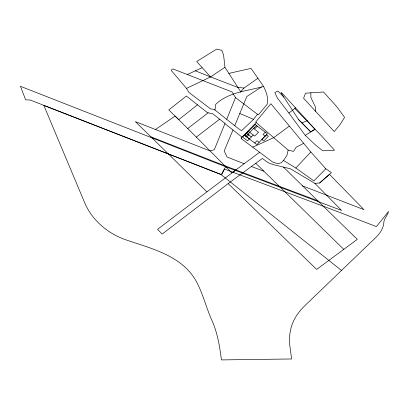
<?xml version="1.0" encoding="UTF-8"?>
<svg xmlns="http://www.w3.org/2000/svg" width="409" height="409" viewBox="0 0 409 409"><rect width="100%" height="100%" fill="white"/><g stroke="black" fill="none" stroke-linecap="round" stroke-linejoin="round"><path stroke-width="0.61" d="M215.006 110.031L215.63 104.413C228.462 92.066 247.281 91.054 263.56 86.452C266.279 91.974 268.8 98.16 267.092 104.387L258.314 114.924L235.507 97.577L231.923 91.882L172.802 68.896L171.167 70.333L186.494 88.4L188.876 92.373L210.62 108.927L214.127 109.331L238.549 128.753L241.607 130.64L253.585 119.326L257.46 114.275M235.891 169.939L157.572 229.326L162.138 234.091L228.166 183.595L262.348 158.452L268.146 162.68L272.568 164.433L290.467 168.799L314.833 183.334L319.639 182.992L331.438 172.624L325.82 168.779L310.835 151.995L270.891 103.722L255.666 122.081L288.151 150.098L286.949 155.389L283.478 160.44L281.3 162.777L277.798 163.631L272.89 162.194L241.162 138.559L241.596 137.577L256.228 122.567M234.72 125.737L246.837 96.504L261.555 86.933M226.734 119.305L235.507 97.577M224.919 123.651L232.982 129.996L224.178 150.982L227.077 157L244.142 163.743L259.608 152.276M241.162 138.559L241.847 137.015L232.982 129.996M225.599 166.724L221.576 174.704L30.138 100.011L25.639 99.847L20.45 86.304L225.906 166.841L341.612 210.436L314.828 183.329M221.387 174.623L43.829 105.389L84.837 203.125C89.392 213.738 97.086 222.772 106.33 229.618A63.692 52.986 19.1 0 0 125.629 239.74C150.803 248.447 180.773 255.185 195.492 279.976C202.905 292.844 206.018 307.629 212.215 321.075C217.588 333.376 219.735 346.694 221.458 359.915L291.607 358.974L289.618 343.974L289.736 335.365A64.075 53.308 19.1 0 1 292.691 322.982C295.385 316.295 299.884 310.503 305.032 305.518L369.174 243.882C375.063 238.089 382.548 232.491 383.708 223.697C383.555 218.917 387.522 215.748 388.55 211.473L376.392 226.617L338.468 211.928L224.423 169.065L221.274 174.755L341.505 270.467M244.05 88.022L240.482 92.01L240.824 91.918L224.955 67.306L223.59 55.062L221.826 50.343L216.719 49.085L196.678 61.514L210.563 76.923L237.936 87.47L244.05 88.022L257.921 78.231L251.019 68.38L228.764 73.426M283.478 160.44L295.819 168.038L310.835 151.995M245.906 136.315L256.443 125.507M246.801 136.989L249.035 134.699L248.14 134.024M257.343 126.182L255.109 128.472L254.214 127.797M253.232 134.975L247.542 140.814L242.583 137.061L248.278 131.223L254.725 136.105L258.524 132.214L253.565 128.462M254.735 142.997L256.97 140.706L259.142 142.347M265.277 132.189L263.043 134.479L265.211 136.12M325.82 168.779L313.872 180.901L295.819 168.038M319.639 182.992L329.475 174.346L363.979 209.669L302.363 185.814M197.506 104.816L178.733 119.668L168.81 109.893L186.386 96.049L207.429 112.659L212.915 113.876L225.022 123.395L214.301 149.73L210.062 150.916L135.359 121.626L152.092 137.971M187.716 128.559L208.15 112.818M155.486 129.5L175.103 116.064L196.346 137.097L219.638 119.157M244.142 163.743L231.908 172.925L224.863 165.788L150.957 136.851L206.903 191.765M224.863 165.788L317.716 200.763L357.302 239.347L316.673 269.424L228.166 183.595M289.265 126.161L273.677 137.664L252.767 147.158M288.902 113.042L295.641 107.925L294.92 108.543L321.254 135.64L334.557 150.21L322.773 150.798L315.293 144.863L305.232 135.353L288.902 113.042L277.542 98.298L274.828 92.572L277.9 91.023L283.836 97.132M186.494 88.4L210.563 76.923L224.955 67.306M314.996 129.218L281.525 92.526L280.978 92.782L298.677 119.689L310.83 131.918L314.996 129.218L305.232 135.353M303.734 143.319L296.157 147.245L293.498 151.386L288.151 150.098M187.302 74.515L202.051 67.746M298.672 119.689L301.919 122.945L307.343 120.64M310.835 92.828L305.528 93.196L303.585 98.252L334.24 131.586L340.114 124.52L344.588 117.347L336.254 106.064L323.504 91.989L310.835 92.828L310.876 97.49L315.416 106.984L315.543 111.253M251.433 166.509L263.902 171.233M195.369 70.813L210.563 76.923M239.674 113.441L253.585 119.326M246.376 133.17L251.336 136.923M244.48 135.113L249.439 138.866M318.831 201.841L283.524 167.153M255.799 163.303L343.683 249.28M301.919 122.945L310.83 131.918M225.906 166.841L196.346 137.097M257.921 78.231L263.56 86.452M255.17 124.54L244.633 135.348L256.908 144.638L267.445 133.83L255.17 124.54M266.371 134.771L261.816 139.443L263.8 140.941L268.355 136.274L266.371 134.771"/></g></svg>
